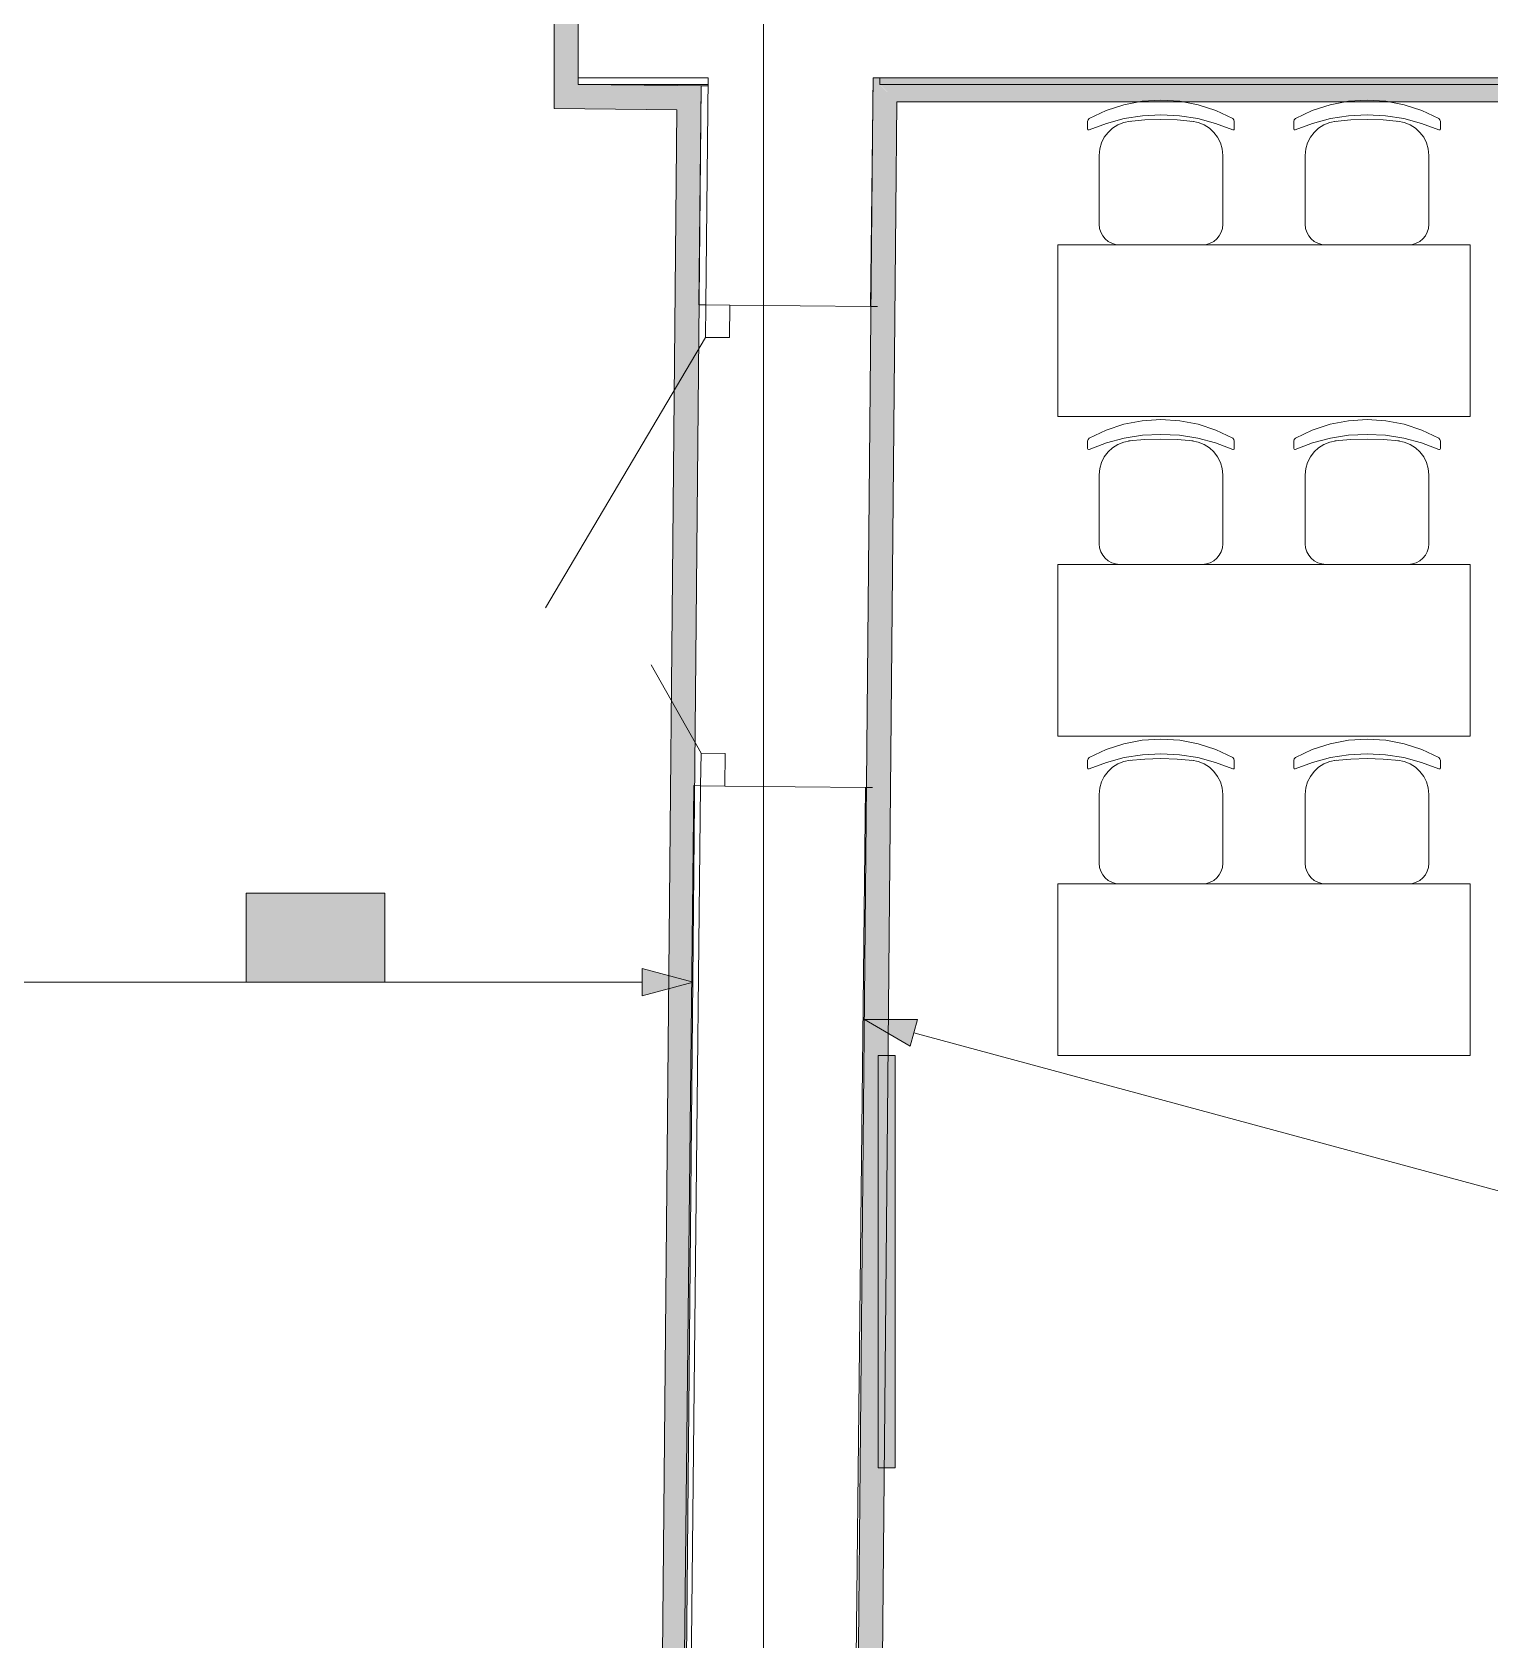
# Model space of a CAD drawing. Header units: millimetres. Extents: x 0 to 1189, y 0 to 841.
# Drawn here: x 770.88 to 813.32, y 443.31 to 490.1 of the extents above; entities that cross this region are included whole.
import ezdxf

# ---------------------------------------------------------------- set-up
doc = ezdxf.new("R2010")
doc.units = ezdxf.units.MM

msp = doc.modelspace()

# ---------------------------------------------------------------- hatches: boundary and pattern name
at = {"true_color": 0xf1d696}
h = msp.add_hatch(color=41, dxfattribs=at)
h.dxf.hatch_style = 2
h.paths.add_polyline_path([(786.079201, 494.077526), (786.779202, 494.077526), (786.779202, 488.577517), (786.079201, 488.585517)])
h = msp.add_hatch(color=41, dxfattribs=at)
h.dxf.hatch_style = 2
h.paths.add_polyline_path([(786.779202, 488.577517), (786.079201, 487.885516), (786.079201, 488.585517)])
h = msp.add_hatch(color=41, dxfattribs=at)
h.dxf.hatch_style = 2
h.paths.add_polyline_path([(786.779202, 488.577517), (786.779202, 487.877516), (786.079201, 487.885516)])
h = msp.add_hatch(color=41, dxfattribs=at)
h.dxf.hatch_style = 2
h.paths.add_polyline_path([(786.779202, 487.877516), (786.779202, 488.577517), (789.659206, 488.546517), (789.652206, 487.846516)])
h = msp.add_hatch(color=41, dxfattribs=at)
h.dxf.hatch_style = 2
h.paths.add_polyline_path([(789.652206, 487.846516), (789.659206, 488.546517), (790.359207, 488.539517)])
at = {"true_color": 0xd5aaaa}
h = msp.add_hatch(color=9, dxfattribs=at)
h.dxf.hatch_style = 2
h.paths.add_polyline_path([(795.362215, 488.777517), (796.055216, 488.077516), (795.355215, 488.077516)])
h = msp.add_hatch(color=9, dxfattribs=at)
h.dxf.hatch_style = 2
h.paths.add_polyline_path([(795.368215, 488.777517), (796.062216, 488.777517), (796.055216, 488.077516)])
h = msp.add_hatch(color=9, dxfattribs=at)
h.dxf.hatch_style = 2
h.paths.add_polyline_path([(796.055216, 488.077516), (796.062216, 488.777517), (841.946286, 488.776517), (841.246285, 488.076516)])
at = {"true_color": 0xf1d696}
h = msp.add_hatch(color=41, dxfattribs=at)
h.dxf.hatch_style = 2
h.paths.add_polyline_path([(790.358207, 488.538517), (790.352207, 487.839516), (789.652206, 487.846516)])
h = msp.add_hatch(color=41, dxfattribs=at)
h.dxf.hatch_style = 2
h.paths.add_polyline_path([(789.652206, 487.846516), (790.352207, 487.839516), (789.669206, 414.643404), (788.969205, 414.611404)])
h = msp.add_hatch(color=41, dxfattribs=at)
h.dxf.hatch_style = 2
h.paths.add_polyline_path([(795.020215, 376.318346), (794.320214, 376.316346), (795.355215, 488.077516), (796.055216, 488.077516)])
at = {"true_color": 0xffffff}
h = msp.add_hatch(color=7, dxfattribs=at)
h.dxf.hatch_style = 2
h.paths.add_polyline_path([(777.105187, 465.036481), (781.145193, 465.036481), (781.145193, 462.448477), (777.105187, 462.448477)])
h = msp.add_hatch(color=7, dxfattribs=at)
h.dxf.hatch_style = 2
h.paths.add_polyline_path([(777.105187, 465.036481), (781.145193, 465.036481), (781.145193, 462.448477), (777.105187, 462.448477)])
at = {"true_color": 0x0077b0}
h = msp.add_hatch(color=144, dxfattribs=at)
h.paths.add_polyline_path([(778.314562, 463.641789), (778.314562, 464.448768), (778.285072, 464.605451), (778.196051, 464.736502), (778.067411, 464.822905), (777.911073, 464.852257), (777.754596, 464.822905), (777.623338, 464.736502), (777.535902, 464.605451), (777.507583, 464.448768), (777.507583, 463.641789), (777.535902, 463.48545), (777.623338, 463.35681), (777.754596, 463.267789), (777.911073, 463.238299), (778.067411, 463.267789), (778.196051, 463.35681), (778.285072, 463.48545)])
h.paths.add_polyline_path([(778.515205, 463.641789), (778.504051, 463.521133), (778.470625, 463.409107), (778.414978, 463.306073), (778.337162, 463.212392), (778.245393, 463.135093), (778.143341, 463.080583), (778.031677, 463.048293), (777.911073, 463.037657), (777.78934, 463.048293), (777.677633, 463.080583), (777.575434, 463.135093), (777.482227, 463.212392), (777.404497, 463.306073), (777.34904, 463.409107), (777.315803, 463.521133), (777.304736, 463.641789), (777.304736, 464.448768), (777.315803, 464.5705), (777.34904, 464.682207), (777.404497, 464.784406), (777.482227, 464.877613), (777.575434, 464.955429), (777.677633, 465.011076), (777.78934, 465.044502), (777.911073, 465.055656), (778.031728, 465.044545), (778.143754, 465.011421), (778.246789, 464.956592), (778.340469, 464.880369), (778.416373, 464.786732), (778.471038, 464.683586), (778.504103, 464.570931), (778.515205, 464.448768)])
h = msp.add_hatch(color=144, dxfattribs=at)
h.paths.add_polyline_path([(778.314562, 463.641789), (778.314562, 464.448768), (778.285072, 464.605451), (778.196051, 464.736502), (778.067411, 464.822905), (777.911073, 464.852257), (777.754596, 464.822905), (777.623338, 464.736502), (777.535902, 464.605451), (777.507583, 464.448768), (777.507583, 463.641789), (777.535902, 463.48545), (777.623338, 463.35681), (777.754596, 463.267789), (777.911073, 463.238299), (778.067411, 463.267789), (778.196051, 463.35681), (778.285072, 463.48545)])
h.paths.add_polyline_path([(778.515205, 463.641789), (778.504051, 463.521133), (778.470625, 463.409107), (778.414978, 463.306073), (778.337162, 463.212392), (778.245393, 463.135093), (778.143341, 463.080583), (778.031677, 463.048293), (777.911073, 463.037657), (777.78934, 463.048293), (777.677633, 463.080583), (777.575434, 463.135093), (777.482227, 463.212392), (777.404497, 463.306073), (777.34904, 463.409107), (777.315803, 463.521133), (777.304736, 463.641789), (777.304736, 464.448768), (777.315803, 464.5705), (777.34904, 464.682207), (777.404497, 464.784406), (777.482227, 464.877613), (777.575434, 464.955429), (777.677633, 465.011076), (777.78934, 465.044502), (777.911073, 465.055656), (778.031728, 465.044545), (778.143754, 465.011421), (778.246789, 464.956592), (778.340469, 464.880369), (778.416373, 464.786732), (778.471038, 464.683586), (778.504103, 464.570931), (778.515205, 464.448768)])
h = msp.add_hatch(color=144, dxfattribs=at)
h.dxf.hatch_style = 2
h.paths.add_polyline_path([(780.737682, 464.711146), (780.506172, 464.479636), (780.435616, 464.448768), (780.359479, 464.474055), (780.334192, 464.550191), (780.362304, 464.620747), (780.757526, 465.015968), (780.798316, 465.045321), (780.839106, 465.055656), (780.915242, 465.030093), (780.940529, 464.953681), (780.940529, 463.136324), (780.915242, 463.061566), (780.839106, 463.037657), (780.762969, 463.061566), (780.737682, 463.136324)])
h = msp.add_hatch(color=144, dxfattribs=at)
h.dxf.hatch_style = 2
h.paths.add_polyline_path([(780.737682, 464.711146), (780.506172, 464.479636), (780.435616, 464.448768), (780.359479, 464.474055), (780.334192, 464.550191), (780.362304, 464.620747), (780.757526, 465.015968), (780.798316, 465.045321), (780.839106, 465.055656), (780.915242, 465.030093), (780.940529, 464.953681), (780.940529, 463.136324), (780.915242, 463.061566), (780.839106, 463.037657), (780.762969, 463.061566), (780.737682, 463.136324)])
h = msp.add_hatch(color=144, dxfattribs=at)
h.dxf.hatch_style = 2
h.paths.add_polyline_path([(779.828102, 463.539814), (779.021123, 463.539814), (778.944987, 463.565376), (778.9197, 463.641789), (778.944987, 463.717925), (779.021123, 463.743212), (779.828102, 463.743212), (779.904239, 463.717925), (779.929526, 463.641789), (779.904239, 463.565376)])
h = msp.add_hatch(color=144, dxfattribs=at)
h.dxf.hatch_style = 2
h.paths.add_polyline_path([(779.828102, 463.539814), (779.021123, 463.539814), (778.944987, 463.565376), (778.9197, 463.641789), (778.944987, 463.717925), (779.021123, 463.743212), (779.828102, 463.743212), (779.904239, 463.717925), (779.929526, 463.641789), (779.904239, 463.565376)])
h = msp.add_hatch(color=144, dxfattribs=at)
h.dxf.hatch_style = 2
h.paths.add_polyline_path([(790.127207, 462.448477), (788.634205, 462.048477), (788.634205, 462.848478)])
h = msp.add_hatch(color=144, dxfattribs=at)
h.dxf.hatch_style = 2
h.paths.add_polyline_path([(795.108215, 461.362476), (796.653217, 461.359476), (796.444217, 460.587474)])
at = {"true_color": 0x999999}
h = msp.add_hatch(color=253, dxfattribs=at)
h.dxf.hatch_style = 2
h.paths.add_polyline_path([(795.508215, 460.311474), (796.008216, 460.311474), (796.008216, 448.311456), (795.508215, 448.311456)])

# ---------------------------------------------------------------- linework, layer by layer
at = {"color": 7, "lineweight": 0}
for points in [[(792.17321, 238.825136), (792.17321, 730.151886)], [(786.079201, 494.777527), (786.079201, 488.585517)], [(786.779202, 488.577517), (786.779202, 494.077526)], [(786.779202, 493.877525), (786.779202, 488.777517)], [(786.079201, 487.885516), (786.079201, 488.585517)], [(786.779202, 488.777517), (786.779202, 488.577517)], [(786.779202, 488.777517), (790.561208, 488.777517)], [(786.779202, 488.577517), (790.561208, 488.577517)], [(789.659206, 488.546517), (786.779202, 488.577517)], [(790.359207, 488.539517), (789.659206, 488.546517)], [(790.491208, 482.167507), (790.561208, 488.777517)], [(790.561208, 488.577517), (790.561208, 488.777517)], [(795.291215, 482.116507), (795.362215, 488.777517)], [(795.362215, 488.777517), (795.355215, 488.077516)], [(795.562215, 488.775517), (795.362215, 488.777517)], [(853.707304, 488.777517), (795.362215, 488.777517)], [(841.946286, 488.776517), (795.362215, 488.777517)], [(795.562215, 488.776517), (795.416215, 488.776517)], [(795.562215, 488.777517), (795.562215, 488.577517)], [(795.562215, 488.577517), (827.198264, 488.577517)], [(789.669206, 414.643404), (790.359207, 488.539517)], [(790.359207, 488.539517), (790.291207, 482.169507)], [(790.559208, 488.536517), (790.359207, 488.539517)], [(786.079201, 487.885516), (789.652206, 487.846516)], [(789.652206, 487.846516), (788.969205, 414.611404)], [(795.355215, 488.077516), (794.320214, 376.316346)], [(795.020215, 376.318346), (796.055216, 488.077516)], [(796.055216, 488.077516), (841.246285, 488.076516)], [(790.291207, 482.169507), (790.491208, 482.167507)], [(790.491208, 482.167507), (790.481208, 481.217506)], [(791.191209, 482.159507), (790.491208, 482.167507)], [(791.181209, 481.210506), (791.191209, 482.159507)], [(791.191209, 482.159507), (795.291215, 482.116507)], [(795.291215, 482.116507), (795.491215, 482.114507)], [(790.481208, 481.217506), (785.821201, 473.342494)], [(790.481208, 481.217506), (791.181209, 481.210506)], [(790.352207, 469.118487), (788.904205, 471.688491)], [(790.352207, 469.118487), (790.341207, 468.168486)], [(791.052209, 469.110487), (790.352207, 469.118487)], [(791.041209, 468.160486), (791.052209, 469.110487)], [(790.141207, 468.170486), (789.563206, 413.943403)], [(789.761207, 413.741403), (790.341207, 468.168486)], [(790.341207, 468.168486), (790.141207, 468.170486)], [(790.341207, 468.168486), (791.041209, 468.160486)], [(795.141215, 468.117486), (791.041209, 468.160486)], [(794.513214, 409.290396), (795.141215, 468.117486)], [(795.341215, 468.114486), (795.141215, 468.117486)]]:
    msp.add_lwpolyline(points, dxfattribs=at)
at = {"color": 253, "lineweight": 0, "true_color": 0x999999}
for points in [[(801.656225, 487.586516), (802.149397, 487.820235), (802.666101, 487.989266), (803.199868, 488.091923), (803.744228, 488.126516), (804.28901, 488.091923), (804.82273, 487.989266), (805.339199, 487.820235), (805.832231, 487.586516)], [(801.656225, 487.586516), (802.149397, 487.820235), (802.666101, 487.989266), (803.199868, 488.091923), (803.744228, 488.126516), (804.28901, 488.091923), (804.82273, 487.989266), (805.339199, 487.820235), (805.832231, 487.586516)], [(807.656234, 487.586516), (808.149407, 487.820235), (808.66611, 487.989266), (809.199877, 488.091923), (809.744237, 488.126516), (810.289019, 488.091923), (810.822739, 487.989266), (811.339208, 487.820235), (811.83224, 487.586516)], [(807.656234, 487.586516), (808.149407, 487.820235), (808.66611, 487.989266), (809.199877, 488.091923), (809.744237, 488.126516), (810.289019, 488.091923), (810.822739, 487.989266), (811.339208, 487.820235), (811.83224, 487.586516)], [(801.652225, 487.258515), (802.156288, 487.448875), (802.675726, 487.585891), (803.206415, 487.668719), (803.744228, 487.696516), (804.282041, 487.668719), (804.81273, 487.585891), (805.332168, 487.448875), (805.836231, 487.258515)], [(801.652225, 487.258515), (802.156288, 487.448875), (802.675726, 487.585891), (803.206415, 487.668719), (803.744228, 487.696516), (804.282041, 487.668719), (804.81273, 487.585891), (805.332168, 487.448875), (805.836231, 487.258515)], [(807.652234, 487.258515), (808.156297, 487.448875), (808.675735, 487.585891), (809.206424, 487.668719), (809.744237, 487.696516), (810.28205, 487.668719), (810.812739, 487.585891), (811.332177, 487.448875), (811.83624, 487.258515)], [(807.652234, 487.258515), (808.156297, 487.448875), (808.675735, 487.585891), (809.206424, 487.668719), (809.744237, 487.696516), (810.28205, 487.668719), (810.812739, 487.585891), (811.332177, 487.448875), (811.83624, 487.258515)], [(801.609225, 487.501515), (801.62185, 487.550391), (801.656225, 487.586516)], [(801.609225, 487.501515), (801.62185, 487.550391), (801.656225, 487.586516)], [(801.609225, 487.501515), (801.609225, 487.285515)], [(801.609225, 487.501515), (801.609225, 487.285515)], [(801.652225, 487.258515), (801.639225, 487.255515), (801.61785, 487.26414), (801.609225, 487.285515)], [(801.652225, 487.258515), (801.639225, 487.255515), (801.61785, 487.26414), (801.609225, 487.285515)], [(801.944225, 486.514514), (801.961938, 486.702751), (802.012991, 486.879655), (802.094255, 487.041771), (802.202601, 487.18564), (802.3349, 487.307806), (802.488023, 487.404812), (802.658842, 487.473201), (802.844227, 487.509515)], [(801.944225, 486.514514), (801.961938, 486.702751), (802.012991, 486.879655), (802.094255, 487.041771), (802.202601, 487.18564), (802.3349, 487.307806), (802.488023, 487.404812), (802.658842, 487.473201), (802.844227, 487.509515)], [(802.803227, 487.504515), (803.272602, 487.546391), (803.744228, 487.560516), (804.215854, 487.546391), (804.685229, 487.504515)], [(802.803227, 487.504515), (803.272602, 487.546391), (803.744228, 487.560516), (804.215854, 487.546391), (804.685229, 487.504515)], [(804.644229, 487.509515), (804.829614, 487.473201), (805.000433, 487.404812), (805.153556, 487.307806), (805.285855, 487.18564), (805.394201, 487.041771), (805.475465, 486.879655), (805.526518, 486.702751), (805.544231, 486.514514)], [(804.644229, 487.509515), (804.829614, 487.473201), (805.000433, 487.404812), (805.153556, 487.307806), (805.285855, 487.18564), (805.394201, 487.041771), (805.475465, 486.879655), (805.526518, 486.702751), (805.544231, 486.514514)], [(805.832231, 487.586516), (805.866606, 487.550391), (805.879231, 487.501515)], [(805.832231, 487.586516), (805.866606, 487.550391), (805.879231, 487.501515)], [(805.879231, 487.285515), (805.870606, 487.26414), (805.849231, 487.255515), (805.836231, 487.258515)], [(805.879231, 487.285515), (805.870606, 487.26414), (805.849231, 487.255515), (805.836231, 487.258515)], [(805.879231, 487.501515), (805.879231, 487.285515)], [(805.879231, 487.501515), (805.879231, 487.285515)], [(807.609234, 487.501515), (807.621859, 487.550391), (807.656234, 487.586516)], [(807.609234, 487.501515), (807.621859, 487.550391), (807.656234, 487.586516)], [(807.609234, 487.501515), (807.609234, 487.285515)], [(807.609234, 487.501515), (807.609234, 487.285515)], [(807.652234, 487.258515), (807.639234, 487.255515), (807.617859, 487.26414), (807.609234, 487.285515)], [(807.652234, 487.258515), (807.639234, 487.255515), (807.617859, 487.26414), (807.609234, 487.285515)], [(807.944234, 486.514514), (807.961947, 486.702751), (808.013, 486.879655), (808.094264, 487.041771), (808.20261, 487.18564), (808.334909, 487.307806), (808.488032, 487.404812), (808.658851, 487.473201), (808.844236, 487.509515)], [(807.944234, 486.514514), (807.961947, 486.702751), (808.013, 486.879655), (808.094264, 487.041771), (808.20261, 487.18564), (808.334909, 487.307806), (808.488032, 487.404812), (808.658851, 487.473201), (808.844236, 487.509515)], [(808.803236, 487.504515), (809.272611, 487.546391), (809.744237, 487.560516), (810.215863, 487.546391), (810.685239, 487.504515)], [(808.803236, 487.504515), (809.272611, 487.546391), (809.744237, 487.560516), (810.215863, 487.546391), (810.685239, 487.504515)], [(810.644238, 487.509515), (810.829624, 487.473201), (811.000442, 487.404812), (811.153565, 487.307806), (811.285864, 487.18564), (811.39421, 487.041771), (811.475474, 486.879655), (811.526527, 486.702751), (811.54424, 486.514514)], [(810.644238, 487.509515), (810.829624, 487.473201), (811.000442, 487.404812), (811.153565, 487.307806), (811.285864, 487.18564), (811.39421, 487.041771), (811.475474, 486.879655), (811.526527, 486.702751), (811.54424, 486.514514)], [(811.83224, 487.586516), (811.866615, 487.550391), (811.87924, 487.501515)], [(811.83224, 487.586516), (811.866615, 487.550391), (811.87924, 487.501515)], [(811.87924, 487.285515), (811.870615, 487.26414), (811.84924, 487.255515), (811.83624, 487.258515)], [(811.87924, 487.285515), (811.870615, 487.26414), (811.84924, 487.255515), (811.83624, 487.258515)], [(811.87924, 487.501515), (811.87924, 487.285515)], [(811.87924, 487.501515), (811.87924, 487.285515)], [(801.944225, 484.511511), (801.944225, 486.514514)], [(801.944225, 484.511511), (801.944225, 486.514514)], [(805.544231, 484.511511), (805.544231, 486.514514)], [(805.544231, 484.511511), (805.544231, 486.514514)], [(807.944234, 484.511511), (807.944234, 486.514514)], [(807.944234, 484.511511), (807.944234, 486.514514)], [(811.54424, 484.511511), (811.54424, 486.514514)], [(811.54424, 484.511511), (811.54424, 486.514514)], [(802.544226, 483.91151), (802.423411, 483.923715), (802.310835, 483.958713), (802.208923, 484.014079), (802.1201, 484.087385), (802.046794, 484.176208), (801.991428, 484.27812), (801.95643, 484.390696), (801.944225, 484.511511)], [(802.544226, 483.91151), (802.423411, 483.923715), (802.310835, 483.958713), (802.208923, 484.014079), (802.1201, 484.087385), (802.046794, 484.176208), (801.991428, 484.27812), (801.95643, 484.390696), (801.944225, 484.511511)], [(805.544231, 484.511511), (805.532026, 484.390696), (805.497027, 484.27812), (805.441662, 484.176208), (805.368355, 484.087385), (805.279533, 484.014079), (805.177621, 483.958713), (805.065044, 483.923715), (804.94423, 483.91151)], [(805.544231, 484.511511), (805.532026, 484.390696), (805.497027, 484.27812), (805.441662, 484.176208), (805.368355, 484.087385), (805.279533, 484.014079), (805.177621, 483.958713), (805.065044, 483.923715), (804.94423, 483.91151)], [(808.544235, 483.91151), (808.423421, 483.923715), (808.310844, 483.958713), (808.208932, 484.014079), (808.12011, 484.087385), (808.046803, 484.176208), (807.991438, 484.27812), (807.956439, 484.390696), (807.944234, 484.511511)], [(808.544235, 483.91151), (808.423421, 483.923715), (808.310844, 483.958713), (808.208932, 484.014079), (808.12011, 484.087385), (808.046803, 484.176208), (807.991438, 484.27812), (807.956439, 484.390696), (807.944234, 484.511511)], [(811.54424, 484.511511), (811.532035, 484.390696), (811.497037, 484.27812), (811.441671, 484.176208), (811.368365, 484.087385), (811.279542, 484.014079), (811.17763, 483.958713), (811.065054, 483.923715), (810.944239, 483.91151)], [(811.54424, 484.511511), (811.532035, 484.390696), (811.497037, 484.27812), (811.441671, 484.176208), (811.368365, 484.087385), (811.279542, 484.014079), (811.17763, 483.958713), (811.065054, 483.923715), (810.944239, 483.91151)], [(812.745242, 483.91151), (800.745223, 483.91151)], [(800.745223, 483.91151), (800.745223, 478.911502)], [(804.94523, 483.91151), (802.544226, 483.91151)], [(804.94523, 483.91151), (802.544226, 483.91151)], [(810.945239, 483.91151), (808.544235, 483.91151)], [(810.945239, 483.91151), (808.544235, 483.91151)], [(812.745242, 478.911502), (812.745242, 483.91151)], [(800.745223, 478.911502), (812.745242, 478.911502)], [(801.656225, 478.286501), (802.149397, 478.520221), (802.666101, 478.689252), (803.199868, 478.791908), (803.744228, 478.826502), (804.28901, 478.791908), (804.82273, 478.689252), (805.339199, 478.520221), (805.832231, 478.286501)], [(801.656225, 478.286501), (802.149397, 478.520221), (802.666101, 478.689252), (803.199868, 478.791908), (803.744228, 478.826502), (804.28901, 478.791908), (804.82273, 478.689252), (805.339199, 478.520221), (805.832231, 478.286501)], [(807.656234, 478.286501), (808.149407, 478.520221), (808.66611, 478.689252), (809.199877, 478.791908), (809.744237, 478.826502), (810.289019, 478.791908), (810.822739, 478.689252), (811.339208, 478.520221), (811.83224, 478.286501)], [(807.656234, 478.286501), (808.149407, 478.520221), (808.66611, 478.689252), (809.199877, 478.791908), (809.744237, 478.826502), (810.289019, 478.791908), (810.822739, 478.689252), (811.339208, 478.520221), (811.83224, 478.286501)], [(801.609225, 478.201501), (801.62185, 478.250376), (801.656225, 478.286501)], [(801.609225, 478.201501), (801.62185, 478.250376), (801.656225, 478.286501)], [(801.652225, 477.958501), (802.156288, 478.148861), (802.675726, 478.285876), (803.206415, 478.368705), (803.744228, 478.396502), (804.282041, 478.368705), (804.81273, 478.285876), (805.332168, 478.148861), (805.836231, 477.958501)], [(801.652225, 477.958501), (802.156288, 478.148861), (802.675726, 478.285876), (803.206415, 478.368705), (803.744228, 478.396502), (804.282041, 478.368705), (804.81273, 478.285876), (805.332168, 478.148861), (805.836231, 477.958501)], [(802.803227, 478.204501), (803.272602, 478.246376), (803.744228, 478.260501), (804.215854, 478.246376), (804.685229, 478.204501)], [(802.803227, 478.204501), (803.272602, 478.246376), (803.744228, 478.260501), (804.215854, 478.246376), (804.685229, 478.204501)], [(805.832231, 478.286501), (805.866606, 478.250376), (805.879231, 478.201501)], [(805.832231, 478.286501), (805.866606, 478.250376), (805.879231, 478.201501)], [(807.609234, 478.201501), (807.621859, 478.250376), (807.656234, 478.286501)], [(807.609234, 478.201501), (807.621859, 478.250376), (807.656234, 478.286501)], [(807.652234, 477.958501), (808.156297, 478.148861), (808.675735, 478.285876), (809.206424, 478.368705), (809.744237, 478.396502), (810.28205, 478.368705), (810.812739, 478.285876), (811.332177, 478.148861), (811.83624, 477.958501)], [(807.652234, 477.958501), (808.156297, 478.148861), (808.675735, 478.285876), (809.206424, 478.368705), (809.744237, 478.396502), (810.28205, 478.368705), (810.812739, 478.285876), (811.332177, 478.148861), (811.83624, 477.958501)], [(808.803236, 478.204501), (809.272611, 478.246376), (809.744237, 478.260501), (810.215863, 478.246376), (810.685239, 478.204501)], [(808.803236, 478.204501), (809.272611, 478.246376), (809.744237, 478.260501), (810.215863, 478.246376), (810.685239, 478.204501)], [(811.83224, 478.286501), (811.866615, 478.250376), (811.87924, 478.201501)], [(811.83224, 478.286501), (811.866615, 478.250376), (811.87924, 478.201501)], [(801.609225, 478.201501), (801.609225, 477.985501)], [(801.609225, 478.201501), (801.609225, 477.985501)], [(801.652225, 477.958501), (801.639225, 477.955501), (801.61785, 477.964126), (801.609225, 477.985501)], [(801.652225, 477.958501), (801.639225, 477.955501), (801.61785, 477.964126), (801.609225, 477.985501)], [(801.944225, 477.2145), (801.961938, 477.402736), (802.012991, 477.579641), (802.094255, 477.741756), (802.202601, 477.885626), (802.3349, 478.007792), (802.488023, 478.104798), (802.658842, 478.173187), (802.844227, 478.209501)], [(801.944225, 477.2145), (801.961938, 477.402736), (802.012991, 477.579641), (802.094255, 477.741756), (802.202601, 477.885626), (802.3349, 478.007792), (802.488023, 478.104798), (802.658842, 478.173187), (802.844227, 478.209501)], [(804.644229, 478.209501), (804.829614, 478.173187), (805.000433, 478.104798), (805.153556, 478.007792), (805.285855, 477.885626), (805.394201, 477.741756), (805.475465, 477.579641), (805.526518, 477.402736), (805.544231, 477.2145)], [(804.644229, 478.209501), (804.829614, 478.173187), (805.000433, 478.104798), (805.153556, 478.007792), (805.285855, 477.885626), (805.394201, 477.741756), (805.475465, 477.579641), (805.526518, 477.402736), (805.544231, 477.2145)], [(805.879231, 477.985501), (805.870606, 477.964126), (805.849231, 477.955501), (805.836231, 477.958501)], [(805.879231, 477.985501), (805.870606, 477.964126), (805.849231, 477.955501), (805.836231, 477.958501)], [(805.879231, 478.201501), (805.879231, 477.985501)], [(805.879231, 478.201501), (805.879231, 477.985501)], [(807.609234, 478.201501), (807.609234, 477.985501)], [(807.609234, 478.201501), (807.609234, 477.985501)], [(807.652234, 477.958501), (807.639234, 477.955501), (807.617859, 477.964126), (807.609234, 477.985501)], [(807.652234, 477.958501), (807.639234, 477.955501), (807.617859, 477.964126), (807.609234, 477.985501)], [(807.944234, 477.2145), (807.961947, 477.402736), (808.013, 477.579641), (808.094264, 477.741756), (808.20261, 477.885626), (808.334909, 478.007792), (808.488032, 478.104798), (808.658851, 478.173187), (808.844236, 478.209501)], [(807.944234, 477.2145), (807.961947, 477.402736), (808.013, 477.579641), (808.094264, 477.741756), (808.20261, 477.885626), (808.334909, 478.007792), (808.488032, 478.104798), (808.658851, 478.173187), (808.844236, 478.209501)], [(810.644238, 478.209501), (810.829624, 478.173187), (811.000442, 478.104798), (811.153565, 478.007792), (811.285864, 477.885626), (811.39421, 477.741756), (811.475474, 477.579641), (811.526527, 477.402736), (811.54424, 477.2145)], [(810.644238, 478.209501), (810.829624, 478.173187), (811.000442, 478.104798), (811.153565, 478.007792), (811.285864, 477.885626), (811.39421, 477.741756), (811.475474, 477.579641), (811.526527, 477.402736), (811.54424, 477.2145)], [(811.87924, 477.985501), (811.870615, 477.964126), (811.84924, 477.955501), (811.83624, 477.958501)], [(811.87924, 477.985501), (811.870615, 477.964126), (811.84924, 477.955501), (811.83624, 477.958501)], [(811.87924, 478.201501), (811.87924, 477.985501)], [(811.87924, 478.201501), (811.87924, 477.985501)], [(801.944225, 475.211497), (801.944225, 477.2145)], [(801.944225, 475.211497), (801.944225, 477.2145)], [(805.544231, 475.211497), (805.544231, 477.2145)], [(805.544231, 475.211497), (805.544231, 477.2145)], [(807.944234, 475.211497), (807.944234, 477.2145)], [(807.944234, 475.211497), (807.944234, 477.2145)], [(811.54424, 475.211497), (811.54424, 477.2145)], [(811.54424, 475.211497), (811.54424, 477.2145)], [(802.544226, 474.611496), (802.423411, 474.623701), (802.310835, 474.658699), (802.208923, 474.714064), (802.1201, 474.787371), (802.046794, 474.876193), (801.991428, 474.978106), (801.95643, 475.090682), (801.944225, 475.211497)], [(802.544226, 474.611496), (802.423411, 474.623701), (802.310835, 474.658699), (802.208923, 474.714064), (802.1201, 474.787371), (802.046794, 474.876193), (801.991428, 474.978106), (801.95643, 475.090682), (801.944225, 475.211497)], [(805.544231, 475.211497), (805.532026, 475.090682), (805.497027, 474.978106), (805.441662, 474.876193), (805.368355, 474.787371), (805.279533, 474.714064), (805.177621, 474.658699), (805.065044, 474.623701), (804.94423, 474.611496)], [(805.544231, 475.211497), (805.532026, 475.090682), (805.497027, 474.978106), (805.441662, 474.876193), (805.368355, 474.787371), (805.279533, 474.714064), (805.177621, 474.658699), (805.065044, 474.623701), (804.94423, 474.611496)], [(808.544235, 474.611496), (808.423421, 474.623701), (808.310844, 474.658699), (808.208932, 474.714064), (808.12011, 474.787371), (808.046803, 474.876193), (807.991438, 474.978106), (807.956439, 475.090682), (807.944234, 475.211497)], [(808.544235, 474.611496), (808.423421, 474.623701), (808.310844, 474.658699), (808.208932, 474.714064), (808.12011, 474.787371), (808.046803, 474.876193), (807.991438, 474.978106), (807.956439, 475.090682), (807.944234, 475.211497)], [(811.54424, 475.211497), (811.532035, 475.090682), (811.497037, 474.978106), (811.441671, 474.876193), (811.368365, 474.787371), (811.279542, 474.714064), (811.17763, 474.658699), (811.065054, 474.623701), (810.944239, 474.611496)], [(811.54424, 475.211497), (811.532035, 475.090682), (811.497037, 474.978106), (811.441671, 474.876193), (811.368365, 474.787371), (811.279542, 474.714064), (811.17763, 474.658699), (811.065054, 474.623701), (810.944239, 474.611496)], [(812.745242, 474.611496), (800.745223, 474.611496)], [(800.745223, 474.611496), (800.745223, 469.611488)], [(804.94523, 474.611496), (802.544226, 474.611496)], [(804.94523, 474.611496), (802.544226, 474.611496)], [(810.945239, 474.611496), (808.544235, 474.611496)], [(810.945239, 474.611496), (808.544235, 474.611496)], [(812.745242, 469.611488), (812.745242, 474.611496)], [(800.745223, 469.611488), (812.745242, 469.611488)], [(801.656225, 468.986487), (802.149397, 469.220206), (802.666101, 469.389238), (803.199868, 469.491894), (803.744228, 469.526488), (804.28901, 469.491894), (804.82273, 469.389238), (805.339199, 469.220206), (805.832231, 468.986487)], [(801.656225, 468.986487), (802.149397, 469.220206), (802.666101, 469.389238), (803.199868, 469.491894), (803.744228, 469.526488), (804.28901, 469.491894), (804.82273, 469.389238), (805.339199, 469.220206), (805.832231, 468.986487)], [(807.656234, 468.986487), (808.149407, 469.220206), (808.66611, 469.389238), (809.199877, 469.491894), (809.744237, 469.526488), (810.289019, 469.491894), (810.822739, 469.389238), (811.339208, 469.220206), (811.83224, 468.986487)], [(807.656234, 468.986487), (808.149407, 469.220206), (808.66611, 469.389238), (809.199877, 469.491894), (809.744237, 469.526488), (810.289019, 469.491894), (810.822739, 469.389238), (811.339208, 469.220206), (811.83224, 468.986487)], [(801.609225, 468.901487), (801.62185, 468.950362), (801.656225, 468.986487)], [(801.609225, 468.901487), (801.62185, 468.950362), (801.656225, 468.986487)], [(801.609225, 468.901487), (801.609225, 468.685487)], [(801.609225, 468.901487), (801.609225, 468.685487)], [(801.652225, 468.658487), (802.156288, 468.848846), (802.675726, 468.985862), (803.206415, 469.06869), (803.744228, 469.096487), (804.282041, 469.06869), (804.81273, 468.985862), (805.332168, 468.848846), (805.836231, 468.658487)], [(801.652225, 468.658487), (802.156288, 468.848846), (802.675726, 468.985862), (803.206415, 469.06869), (803.744228, 469.096487), (804.282041, 469.06869), (804.81273, 468.985862), (805.332168, 468.848846), (805.836231, 468.658487)], [(801.944225, 467.914486), (801.961938, 468.102722), (802.012991, 468.279627), (802.094255, 468.441742), (802.202601, 468.585612), (802.3349, 468.707778), (802.488023, 468.804784), (802.658842, 468.873173), (802.844227, 468.909487)], [(801.944225, 467.914486), (801.961938, 468.102722), (802.012991, 468.279627), (802.094255, 468.441742), (802.202601, 468.585612), (802.3349, 468.707778), (802.488023, 468.804784), (802.658842, 468.873173), (802.844227, 468.909487)], [(802.803227, 468.904487), (803.272602, 468.946362), (803.744228, 468.960487), (804.215854, 468.946362), (804.685229, 468.904487)], [(802.803227, 468.904487), (803.272602, 468.946362), (803.744228, 468.960487), (804.215854, 468.946362), (804.685229, 468.904487)], [(804.644229, 468.909487), (804.829614, 468.873173), (805.000433, 468.804784), (805.153556, 468.707778), (805.285855, 468.585612), (805.394201, 468.441742), (805.475465, 468.279627), (805.526518, 468.102722), (805.544231, 467.914486)], [(804.644229, 468.909487), (804.829614, 468.873173), (805.000433, 468.804784), (805.153556, 468.707778), (805.285855, 468.585612), (805.394201, 468.441742), (805.475465, 468.279627), (805.526518, 468.102722), (805.544231, 467.914486)], [(805.832231, 468.986487), (805.866606, 468.950362), (805.879231, 468.901487)], [(805.832231, 468.986487), (805.866606, 468.950362), (805.879231, 468.901487)], [(805.879231, 468.901487), (805.879231, 468.685487)], [(805.879231, 468.901487), (805.879231, 468.685487)], [(807.609234, 468.901487), (807.621859, 468.950362), (807.656234, 468.986487)], [(807.609234, 468.901487), (807.621859, 468.950362), (807.656234, 468.986487)], [(807.609234, 468.901487), (807.609234, 468.685487)], [(807.609234, 468.901487), (807.609234, 468.685487)], [(807.652234, 468.658487), (808.156297, 468.848846), (808.675735, 468.985862), (809.206424, 469.06869), (809.744237, 469.096487), (810.28205, 469.06869), (810.812739, 468.985862), (811.332177, 468.848846), (811.83624, 468.658487)], [(807.652234, 468.658487), (808.156297, 468.848846), (808.675735, 468.985862), (809.206424, 469.06869), (809.744237, 469.096487), (810.28205, 469.06869), (810.812739, 468.985862), (811.332177, 468.848846), (811.83624, 468.658487)], [(807.944234, 467.914486), (807.961947, 468.102722), (808.013, 468.279627), (808.094264, 468.441742), (808.20261, 468.585612), (808.334909, 468.707778), (808.488032, 468.804784), (808.658851, 468.873173), (808.844236, 468.909487)], [(807.944234, 467.914486), (807.961947, 468.102722), (808.013, 468.279627), (808.094264, 468.441742), (808.20261, 468.585612), (808.334909, 468.707778), (808.488032, 468.804784), (808.658851, 468.873173), (808.844236, 468.909487)], [(808.803236, 468.904487), (809.272611, 468.946362), (809.744237, 468.960487), (810.215863, 468.946362), (810.685239, 468.904487)], [(808.803236, 468.904487), (809.272611, 468.946362), (809.744237, 468.960487), (810.215863, 468.946362), (810.685239, 468.904487)], [(810.644238, 468.909487), (810.829624, 468.873173), (811.000442, 468.804784), (811.153565, 468.707778), (811.285864, 468.585612), (811.39421, 468.441742), (811.475474, 468.279627), (811.526527, 468.102722), (811.54424, 467.914486)], [(810.644238, 468.909487), (810.829624, 468.873173), (811.000442, 468.804784), (811.153565, 468.707778), (811.285864, 468.585612), (811.39421, 468.441742), (811.475474, 468.279627), (811.526527, 468.102722), (811.54424, 467.914486)], [(811.83224, 468.986487), (811.866615, 468.950362), (811.87924, 468.901487)], [(811.83224, 468.986487), (811.866615, 468.950362), (811.87924, 468.901487)], [(811.87924, 468.901487), (811.87924, 468.685487)], [(811.87924, 468.901487), (811.87924, 468.685487)], [(801.652225, 468.658487), (801.639225, 468.655487), (801.61785, 468.664112), (801.609225, 468.685487)], [(801.652225, 468.658487), (801.639225, 468.655487), (801.61785, 468.664112), (801.609225, 468.685487)], [(805.879231, 468.685487), (805.870606, 468.664112), (805.849231, 468.655487), (805.836231, 468.658487)], [(805.879231, 468.685487), (805.870606, 468.664112), (805.849231, 468.655487), (805.836231, 468.658487)], [(807.652234, 468.658487), (807.639234, 468.655487), (807.617859, 468.664112), (807.609234, 468.685487)], [(807.652234, 468.658487), (807.639234, 468.655487), (807.617859, 468.664112), (807.609234, 468.685487)], [(811.87924, 468.685487), (811.870615, 468.664112), (811.84924, 468.655487), (811.83624, 468.658487)], [(811.87924, 468.685487), (811.870615, 468.664112), (811.84924, 468.655487), (811.83624, 468.658487)], [(801.944225, 465.911483), (801.944225, 467.914486)], [(801.944225, 465.911483), (801.944225, 467.914486)], [(805.544231, 465.911483), (805.544231, 467.914486)], [(805.544231, 465.911483), (805.544231, 467.914486)], [(807.944234, 465.911483), (807.944234, 467.914486)], [(807.944234, 465.911483), (807.944234, 467.914486)], [(811.54424, 465.911483), (811.54424, 467.914486)], [(811.54424, 465.911483), (811.54424, 467.914486)], [(802.544226, 465.311482), (802.423411, 465.323687), (802.310835, 465.358685), (802.208923, 465.41405), (802.1201, 465.487357), (802.046794, 465.576179), (801.991428, 465.678092), (801.95643, 465.790668), (801.944225, 465.911483)], [(802.544226, 465.311482), (802.423411, 465.323687), (802.310835, 465.358685), (802.208923, 465.41405), (802.1201, 465.487357), (802.046794, 465.576179), (801.991428, 465.678092), (801.95643, 465.790668), (801.944225, 465.911483)], [(805.544231, 465.911483), (805.532026, 465.790668), (805.497027, 465.678092), (805.441662, 465.576179), (805.368355, 465.487357), (805.279533, 465.41405), (805.177621, 465.358685), (805.065044, 465.323687), (804.94423, 465.311482)], [(805.544231, 465.911483), (805.532026, 465.790668), (805.497027, 465.678092), (805.441662, 465.576179), (805.368355, 465.487357), (805.279533, 465.41405), (805.177621, 465.358685), (805.065044, 465.323687), (804.94423, 465.311482)], [(808.544235, 465.311482), (808.423421, 465.323687), (808.310844, 465.358685), (808.208932, 465.41405), (808.12011, 465.487357), (808.046803, 465.576179), (807.991438, 465.678092), (807.956439, 465.790668), (807.944234, 465.911483)], [(808.544235, 465.311482), (808.423421, 465.323687), (808.310844, 465.358685), (808.208932, 465.41405), (808.12011, 465.487357), (808.046803, 465.576179), (807.991438, 465.678092), (807.956439, 465.790668), (807.944234, 465.911483)], [(811.54424, 465.911483), (811.532035, 465.790668), (811.497037, 465.678092), (811.441671, 465.576179), (811.368365, 465.487357), (811.279542, 465.41405), (811.17763, 465.358685), (811.065054, 465.323687), (810.944239, 465.311482)], [(811.54424, 465.911483), (811.532035, 465.790668), (811.497037, 465.678092), (811.441671, 465.576179), (811.368365, 465.487357), (811.279542, 465.41405), (811.17763, 465.358685), (811.065054, 465.323687), (810.944239, 465.311482)], [(812.745242, 465.311482), (800.745223, 465.311482)], [(800.745223, 465.311482), (800.745223, 460.311474)], [(804.94523, 465.311482), (802.544226, 465.311482)], [(804.94523, 465.311482), (802.544226, 465.311482)], [(810.945239, 465.311482), (808.544235, 465.311482)], [(810.945239, 465.311482), (808.544235, 465.311482)], [(812.745242, 460.311474), (812.745242, 465.311482)], [(795.508215, 460.311474), (796.008216, 460.311474)], [(795.508215, 448.311456), (795.508215, 460.311474)], [(796.008216, 460.311474), (796.008216, 448.311456)], [(800.745223, 460.311474), (812.745242, 460.311474)], [(796.008216, 448.311456), (795.508215, 448.311456)]]:
    msp.add_lwpolyline(points, dxfattribs=at)
at = {"color": 144, "lineweight": 0, "true_color": 0x0077b0}
for points in [[(777.105187, 465.036481), (781.145193, 465.036481)], [(777.105187, 462.448477), (777.105187, 465.036481)], [(777.105187, 465.036481), (781.145193, 465.036481)], [(777.105187, 462.448477), (777.105187, 465.036481)], [(781.145193, 465.036481), (781.145193, 462.448477)], [(781.145193, 465.036481), (781.145193, 462.448477)], [(788.634205, 462.048477), (788.634205, 462.848478)], [(790.127207, 462.448477), (788.634205, 462.848478)], [(768.561174, 462.448477), (777.105187, 462.448477)], [(781.145193, 462.448477), (777.105187, 462.448477)], [(781.145193, 462.448477), (777.105187, 462.448477)], [(786.676202, 462.448477), (781.145193, 462.448477)], [(788.634205, 462.448477), (786.676202, 462.448477)], [(790.127207, 462.448477), (788.634205, 462.048477)], [(795.108215, 461.362476), (796.653217, 461.359476)], [(795.108215, 461.362476), (796.445217, 460.587474)], [(796.653217, 461.359476), (796.445217, 460.587474)], [(796.549217, 460.973475), (822.258256, 454.028464)]]:
    msp.add_lwpolyline(points, dxfattribs=at)

doc.saveas('drawing.dxf')
